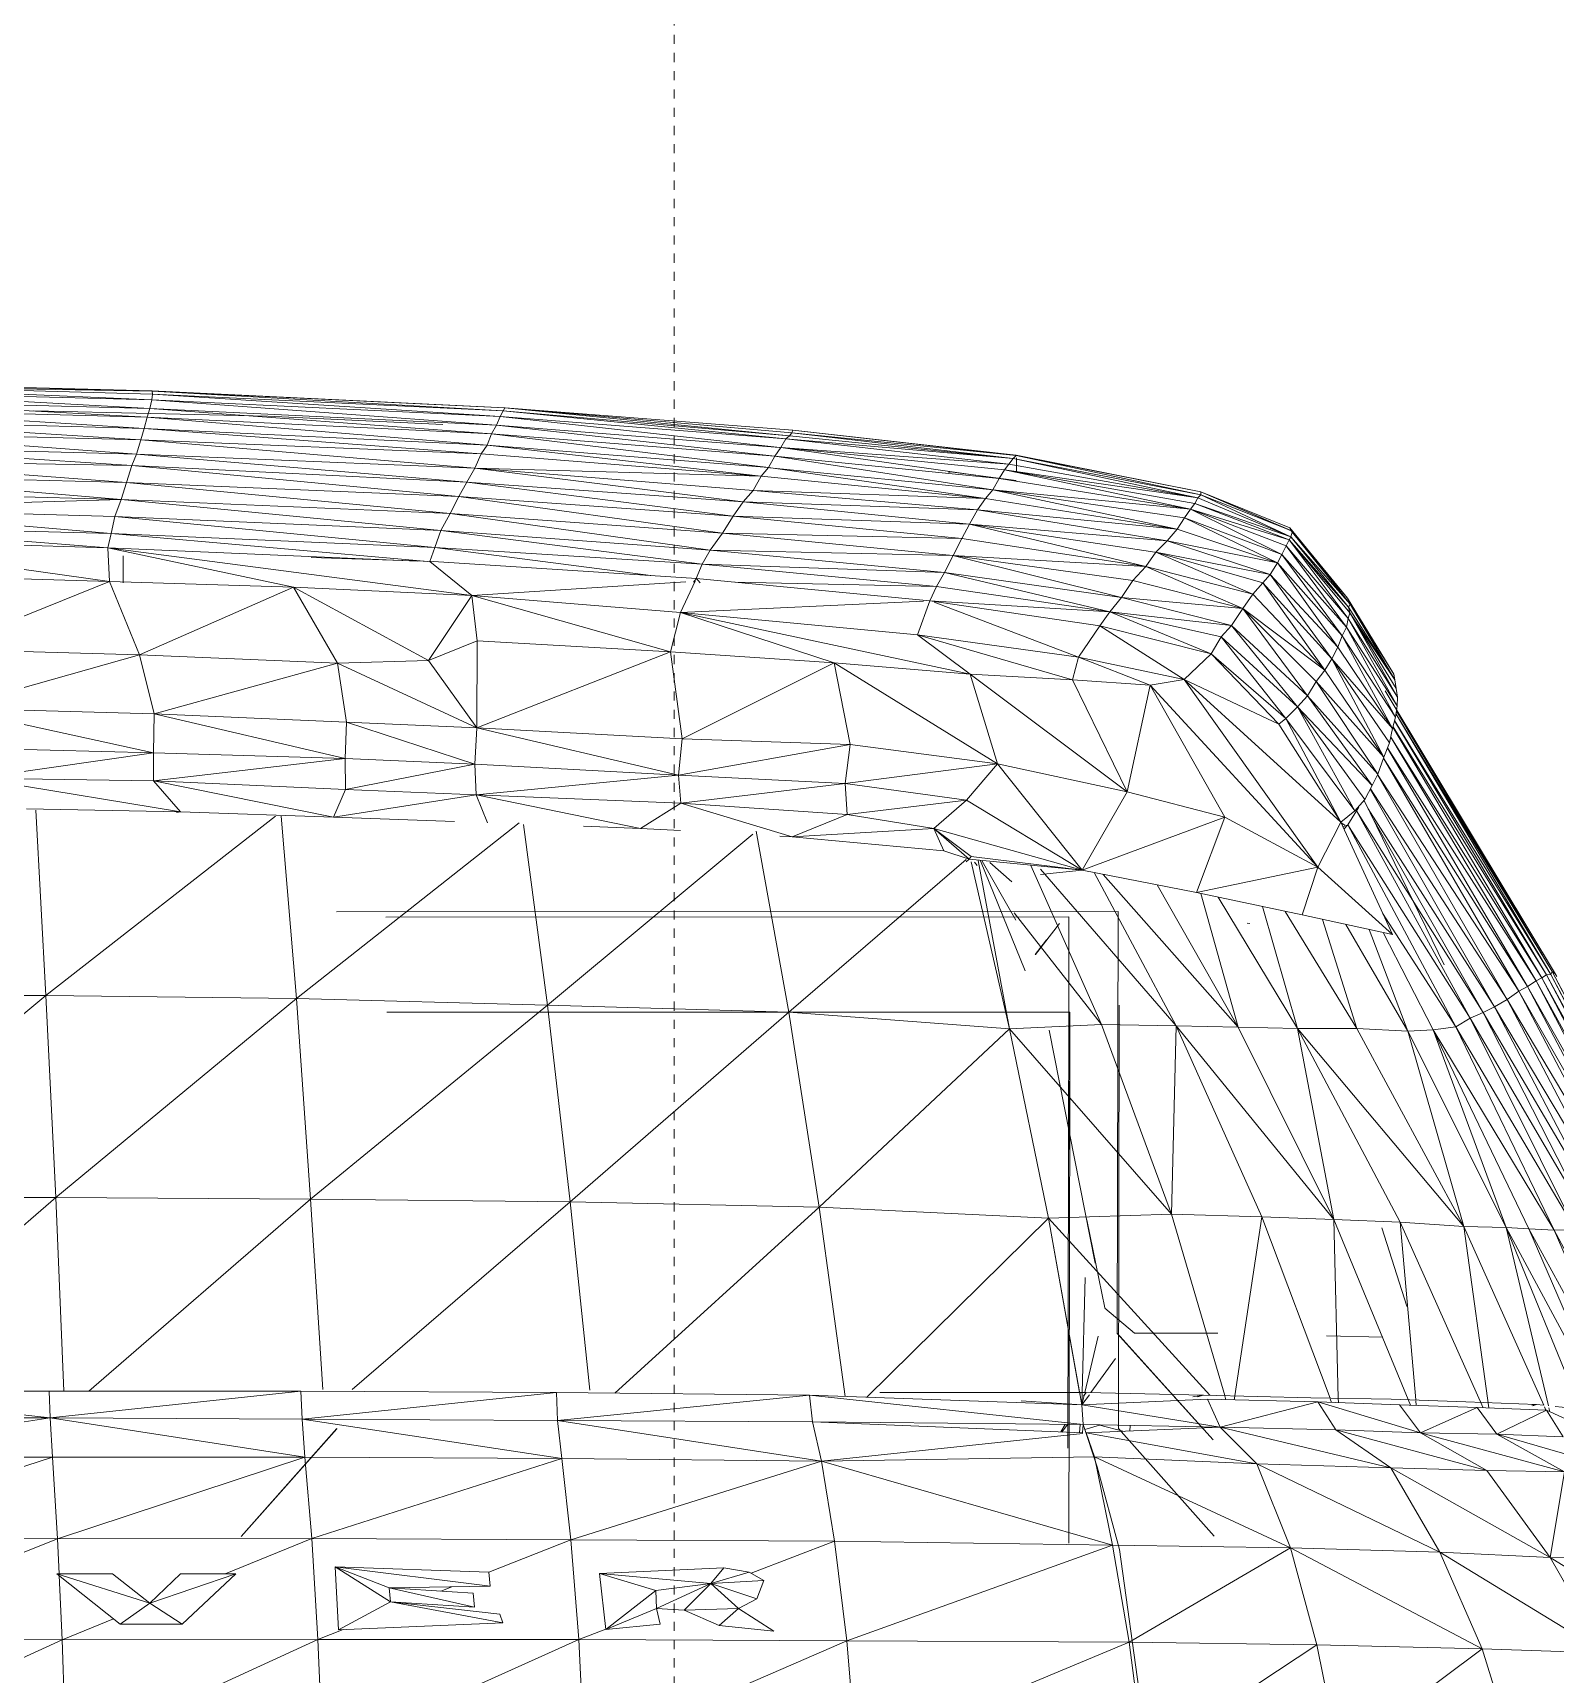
# Model space of a CAD drawing. Header units: inches. Extents: x 1750 to 7619, y -360 to 620.
# Drawn here: x 4767.33 to 4788.19, y 14.49 to 36.98 of the extents above; entities that cross this region are included whole.
import ezdxf

# ---------------------------------------------------------------- set-up
doc = ezdxf.new("R2010")
doc.units = ezdxf.units.IN
doc.header["$MEASUREMENT"] = 0
doc.linetypes.add('Aligning Line 1_8_', pattern=[0.25, 0.125, -0.125])
for name, color, linetype, lineweight in [('0-4', 10, 'Continuous', 5), ('0-6', 7, 'Continuous', 9), ('A-GENM', 5, 'Continuous', 9), ('G-ANNO-SYMB-2', 147, 'Aligning Line 1_8_', 9)]:
    doc.layers.add(name, color=color, linetype=linetype, lineweight=lineweight)

# ---------------------------------------------------------------- blocks, each defined once
blk = doc.blocks.new('Land_Rover_Evoque_-_SUV_Car_Vehicle_Automobile_13067 - Land Rover EVOQUE_dwg-1230547-BUILDING ELEVATION - NORTH')
at = {"layer": 'A-GENM'}
for p, q in [((-12439.637, 32.187), (-12435.281, 32.072)), ((-12439.634, 32.184), (-12435.281, 32.072)), ((-12439.634, 32.184), (-12435.275, 32.069)), ((-12439.647, 31.945), (-12435.305, 31.831)), ((-12439.647, 31.945), (-12435.342, 31.713)), ((-12439.634, 32.063), (-12435.278, 31.949)), ((-12439.634, 32.063), (-12435.305, 31.831)), ((-12439.632, 32.143), (-12435.275, 32.069)), ((-12439.632, 32.143), (-12435.271, 32.029)), ((-12439.632, 32.143), (-12435.278, 31.949)), ((-12435.278, 31.949), (-12435.305, 31.831)), ((-12435.281, 32.072), (-12430.437, 31.842)), ((-12435.281, 32.072), (-12435.275, 32.069)), ((-12435.281, 32.072), (-12430.44, 31.84)), ((-12435.271, 32.029), (-12435.278, 31.949)), ((-12435.278, 31.949), (-12430.503, 31.72)), ((-12435.278, 31.949), (-12430.553, 31.601)), ((-12435.275, 32.069), (-12435.271, 32.029)), ((-12435.275, 32.069), (-12430.461, 31.799)), ((-12435.275, 32.069), (-12430.44, 31.84)), ((-12435.271, 32.029), (-12430.461, 31.799)), ((-12435.271, 32.029), (-12430.503, 31.72)), ((-12435.342, 31.713), (-12439.664, 31.827)), ((-12439.664, 31.827), (-12435.383, 31.556)), ((-12433.691, 31.727), (-12436.895, 31.799)), ((-12435.305, 31.831), (-12435.342, 31.713)), ((-12435.305, 31.831), (-12430.553, 31.601)), ((-12435.305, 31.831), (-12430.624, 31.483)), ((-12431.29, 31.611), (-12433.691, 31.727)), ((-12430.503, 31.72), (-12430.553, 31.601)), ((-12430.461, 31.799), (-12430.503, 31.72)), ((-12430.503, 31.72), (-12426.67, 31.297)), ((-12430.503, 31.72), (-12426.587, 31.413)), ((-12430.461, 31.799), (-12430.44, 31.84)), ((-12430.461, 31.799), (-12426.537, 31.454)), ((-12430.461, 31.799), (-12426.587, 31.413)), ((-12430.44, 31.84), (-12430.437, 31.842)), ((-12430.44, 31.84), (-12426.505, 31.495)), ((-12430.44, 31.84), (-12426.537, 31.454)), ((-12426.494, 31.535), (-12430.437, 31.842)), ((-12430.437, 31.842), (-12426.505, 31.495)), ((-12435.429, 31.4), (-12439.703, 31.514)), ((-12435.49, 31.206), (-12439.703, 31.514)), ((-12435.383, 31.556), (-12439.681, 31.671)), ((-12439.681, 31.671), (-12435.429, 31.4)), ((-12435.383, 31.556), (-12435.429, 31.4)), ((-12435.342, 31.713), (-12435.383, 31.556)), ((-12435.383, 31.556), (-12430.684, 31.327)), ((-12435.383, 31.556), (-12430.764, 31.209)), ((-12435.342, 31.713), (-12430.624, 31.483)), ((-12435.342, 31.713), (-12430.684, 31.327)), ((-12430.553, 31.601), (-12430.624, 31.483)), ((-12430.553, 31.601), (-12426.737, 31.177)), ((-12430.553, 31.601), (-12426.675, 31.297)), ((-12426.505, 31.495), (-12426.537, 31.454)), ((-12426.494, 31.535), (-12426.505, 31.495)), ((-12426.505, 31.495), (-12423.431, 31.187)), ((-12426.505, 31.495), (-12423.472, 31.147)), ((-12426.494, 31.535), (-12423.43, 31.19)), ((-12426.494, 31.535), (-12423.431, 31.187)), ((-12435.49, 31.206), (-12439.735, 31.32)), ((-12435.555, 31.049), (-12439.735, 31.32)), ((-12435.429, 31.4), (-12435.49, 31.206)), ((-12430.764, 31.209), (-12435.429, 31.4)), ((-12435.429, 31.4), (-12430.853, 31.015)), ((-12430.684, 31.327), (-12430.764, 31.209)), ((-12430.624, 31.483), (-12430.684, 31.327)), ((-12430.684, 31.327), (-12426.826, 31.021)), ((-12430.684, 31.327), (-12426.926, 30.903)), ((-12430.624, 31.483), (-12426.737, 31.177)), ((-12430.624, 31.483), (-12426.826, 31.021)), ((-12426.737, 31.177), (-12426.657, 31.295)), ((-12426.657, 31.295), (-12426.587, 31.413)), ((-12426.657, 31.295), (-12423.533, 31.068)), ((-12426.657, 31.295), (-12423.593, 30.989)), ((-12426.657, 31.295), (-12423.662, 30.871)), ((-12426.537, 31.454), (-12426.587, 31.413)), ((-12426.587, 31.413), (-12423.472, 31.147)), ((-12426.587, 31.413), (-12423.533, 31.068)), ((-12426.537, 31.454), (-12423.472, 31.147)), ((-12435.625, 30.816), (-12439.768, 31.125)), ((-12435.555, 31.049), (-12439.768, 31.125)), ((-12435.625, 30.816), (-12435.555, 31.049)), ((-12435.49, 31.206), (-12435.555, 31.049)), ((-12430.963, 30.82), (-12435.555, 31.049)), ((-12431.071, 30.625), (-12435.555, 31.049)), ((-12430.853, 31.015), (-12435.49, 31.206)), ((-12435.49, 31.206), (-12430.963, 30.82)), ((-12430.764, 31.209), (-12430.853, 31.015)), ((-12430.764, 31.209), (-12426.926, 30.903)), ((-12426.737, 31.177), (-12426.826, 31.021)), ((-12426.737, 31.177), (-12423.662, 30.871)), ((-12426.737, 31.177), (-12423.752, 30.714)), ((-12423.617, 31.208), (-12423.43, 31.19)), ((-12423.533, 31.068), (-12423.593, 30.989)), ((-12423.593, 30.989), (-12423.533, 31.068)), ((-12423.472, 31.147), (-12423.533, 31.068)), ((-12423.533, 31.068), (-12423.472, 31.147)), ((-12423.533, 31.068), (-12420.942, 30.607)), ((-12423.431, 31.187), (-12423.472, 31.147)), ((-12423.472, 31.147), (-12423.431, 31.187)), ((-12423.472, 31.147), (-12420.942, 30.607)), ((-12423.472, 31.147), (-12420.901, 30.648)), ((-12423.431, 31.187), (-12420.899, 30.689)), ((-12423.431, 31.187), (-12420.901, 30.648)), ((-12423.43, 31.19), (-12420.899, 30.689)), ((-12423.43, 31.19), (-12422.47, 30.998)), ((-12423.428, 30.954), (-12423.428, 31.153)), ((-12435.701, 30.583), (-12439.805, 30.931)), ((-12435.625, 30.816), (-12439.805, 30.931)), ((-12435.701, 30.583), (-12435.625, 30.816)), ((-12431.071, 30.625), (-12435.625, 30.816)), ((-12431.191, 30.392), (-12435.625, 30.816)), ((-12430.963, 30.82), (-12431.071, 30.625)), ((-12430.853, 31.015), (-12430.963, 30.82)), ((-12427.173, 30.552), (-12430.963, 30.82)), ((-12430.963, 30.82), (-12427.31, 30.357)), ((-12430.853, 31.015), (-12426.926, 30.903)), ((-12430.853, 31.015), (-12427.034, 30.709)), ((-12430.853, 31.015), (-12427.173, 30.552)), ((-12426.926, 30.903), (-12427.034, 30.709)), ((-12426.826, 31.021), (-12426.926, 30.903)), ((-12426.926, 30.903), (-12423.851, 30.596)), ((-12426.826, 31.021), (-12423.851, 30.596)), ((-12426.809, 31.019), (-12423.752, 30.714)), ((-12424.36, 30.957), (-12424.339, 30.959)), ((-12424.339, 30.959), (-12424.337, 30.961)), ((-12424.337, 30.961), (-12423.429, 30.846)), ((-12423.662, 30.871), (-12423.752, 30.714)), ((-12423.752, 30.714), (-12423.662, 30.871)), ((-12423.593, 30.989), (-12423.662, 30.871)), ((-12423.662, 30.871), (-12423.593, 30.989)), ((-12423.662, 30.871), (-12421.043, 30.449)), ((-12423.593, 30.989), (-12420.942, 30.607)), ((-12423.593, 30.989), (-12420.982, 30.528)), ((-12423.593, 30.989), (-12421.043, 30.449)), ((-12423.432, 30.842), (-12423.43, 30.844)), ((-12423.43, 30.844), (-12423.429, 30.846)), ((-12439.841, 30.697), (-12435.701, 30.583)), ((-12431.071, 30.625), (-12431.191, 30.392)), ((-12427.31, 30.357), (-12431.071, 30.625)), ((-12431.071, 30.625), (-12427.458, 30.124)), ((-12427.034, 30.709), (-12427.173, 30.552)), ((-12427.034, 30.709), (-12423.851, 30.596)), ((-12427.034, 30.709), (-12423.96, 30.44)), ((-12423.851, 30.596), (-12423.96, 30.44)), ((-12423.96, 30.44), (-12423.851, 30.596)), ((-12423.851, 30.596), (-12423.752, 30.714)), ((-12423.851, 30.596), (-12423.752, 30.714)), ((-12423.851, 30.596), (-12421.222, 30.175)), ((-12423.752, 30.714), (-12421.222, 30.175)), ((-12423.752, 30.714), (-12421.043, 30.449)), ((-12423.752, 30.714), (-12421.123, 30.331)), ((-12420.942, 30.607), (-12420.982, 30.528)), ((-12420.942, 30.607), (-12420.901, 30.648)), ((-12419.667, 30.07), (-12420.942, 30.607)), ((-12420.899, 30.689), (-12420.901, 30.648)), ((-12419.645, 30.149), (-12420.901, 30.648)), ((-12419.667, 30.07), (-12420.901, 30.648)), ((-12419.679, 30.193), (-12420.899, 30.689)), ((-12419.662, 30.152), (-12420.899, 30.689)), ((-12419.645, 30.149), (-12420.899, 30.689)), ((-12439.88, 30.464), (-12435.701, 30.583)), ((-12439.88, 30.464), (-12435.836, 30.117)), ((-12439.88, 30.464), (-12435.786, 30.35)), ((-12435.786, 30.35), (-12435.701, 30.583)), ((-12431.191, 30.392), (-12435.701, 30.583)), ((-12431.319, 30.159), (-12435.701, 30.583)), ((-12431.191, 30.392), (-12431.319, 30.159)), ((-12427.458, 30.124), (-12431.191, 30.392)), ((-12431.191, 30.392), (-12427.625, 29.891)), ((-12427.173, 30.552), (-12427.31, 30.357)), ((-12427.173, 30.552), (-12423.96, 30.44)), ((-12427.173, 30.552), (-12424.069, 30.246)), ((-12423.96, 30.44), (-12424.069, 30.246)), ((-12424.069, 30.246), (-12423.96, 30.44)), ((-12423.96, 30.44), (-12421.36, 30.018)), ((-12423.96, 30.44), (-12421.222, 30.175)), ((-12421.043, 30.449), (-12421.123, 30.331)), ((-12420.982, 30.528), (-12421.043, 30.449)), ((-12419.688, 30.029), (-12421.043, 30.449)), ((-12419.729, 29.95), (-12421.043, 30.449)), ((-12419.789, 29.832), (-12421.043, 30.449)), ((-12419.667, 30.07), (-12420.982, 30.528)), ((-12419.688, 30.029), (-12420.982, 30.528)), ((-12435.881, 29.923), (-12439.907, 30.231)), ((-12435.836, 30.117), (-12439.907, 30.231)), ((-12435.836, 30.117), (-12435.786, 30.35)), ((-12431.319, 30.159), (-12435.786, 30.35)), ((-12431.398, 29.926), (-12435.786, 30.35)), ((-12431.319, 30.159), (-12431.398, 29.926)), ((-12427.625, 29.891), (-12431.319, 30.159)), ((-12427.734, 29.697), (-12431.319, 30.159)), ((-12427.31, 30.357), (-12427.458, 30.124)), ((-12427.31, 30.357), (-12424.069, 30.246)), ((-12427.31, 30.357), (-12424.178, 30.051)), ((-12424.069, 30.246), (-12424.178, 30.051)), ((-12424.178, 30.051), (-12424.069, 30.246)), ((-12424.069, 30.246), (-12421.36, 30.018)), ((-12424.069, 30.246), (-12421.531, 29.864)), ((-12424.069, 30.246), (-12421.655, 29.667)), ((-12421.36, 30.018), (-12421.222, 30.175)), ((-12421.222, 30.175), (-12421.123, 30.331)), ((-12419.85, 29.714), (-12421.222, 30.175)), ((-12419.85, 29.714), (-12421.123, 30.331)), ((-12419.789, 29.832), (-12421.123, 30.331)), ((-12418.89, 29.23), (-12419.679, 30.193)), ((-12419.679, 30.193), (-12419.662, 30.152)), ((-12419.645, 30.149), (-12419.667, 30.07)), ((-12418.854, 29.151), (-12419.662, 30.152)), ((-12418.854, 29.151), (-12419.645, 30.149)), ((-12439.929, 30.037), (-12435.881, 29.923)), ((-12439.929, 30.037), (-12435.881, 29.923)), ((-12439.929, 30.037), (-12435.857, 29.458)), ((-12435.881, 29.923), (-12435.836, 30.117)), ((-12435.881, 29.923), (-12431.643, 29.74)), ((-12435.881, 29.923), (-12431.643, 29.74)), ((-12435.881, 29.923), (-12430.892, 29.267)), ((-12435.881, 29.923), (-12435.857, 29.458)), ((-12435.881, 29.923), (-12433.338, 29.382)), ((-12431.497, 29.735), (-12435.836, 30.117)), ((-12431.398, 29.926), (-12435.836, 30.117)), ((-12431.467, 29.734), (-12431.398, 29.926)), ((-12428.437, 29.542), (-12431.398, 29.926)), ((-12427.734, 29.697), (-12431.398, 29.926)), ((-12427.458, 30.124), (-12427.625, 29.891)), ((-12427.458, 30.124), (-12424.178, 30.051)), ((-12427.458, 30.124), (-12424.297, 29.818)), ((-12424.178, 30.051), (-12424.296, 29.818)), ((-12424.178, 30.051), (-12421.655, 29.667)), ((-12421.36, 30.018), (-12421.516, 29.864)), ((-12421.36, 30.018), (-12419.949, 29.558)), ((-12421.36, 30.018), (-12419.85, 29.714)), ((-12419.729, 29.95), (-12419.789, 29.832)), ((-12419.688, 30.029), (-12419.729, 29.95)), ((-12418.901, 28.833), (-12419.729, 29.95)), ((-12418.88, 28.951), (-12419.729, 29.95)), ((-12419.667, 30.07), (-12419.688, 30.029)), ((-12418.88, 28.951), (-12419.688, 30.029)), ((-12418.859, 29.03), (-12419.688, 30.029)), ((-12418.876, 29.109), (-12419.688, 30.029)), ((-12418.876, 29.109), (-12419.667, 30.07)), ((-12418.854, 29.151), (-12419.667, 30.07)), ((-12435.673, 29.442), (-12435.672, 29.81)), ((-12431.42, 29.732), (-12433.096, 29.79)), ((-12431.467, 29.732), (-12430.892, 29.267)), ((-12427.813, 29.503), (-12431.42, 29.732)), ((-12427.816, 29.503), (-12427.734, 29.697)), ((-12427.625, 29.891), (-12427.734, 29.697)), ((-12424.415, 29.585), (-12427.734, 29.697)), ((-12427.734, 29.697), (-12424.524, 29.39)), ((-12424.297, 29.818), (-12427.625, 29.891)), ((-12427.625, 29.891), (-12424.415, 29.585)), ((-12424.296, 29.818), (-12424.415, 29.585)), ((-12424.297, 29.818), (-12421.655, 29.667)), ((-12424.297, 29.818), (-12421.832, 29.472)), ((-12424.297, 29.818), (-12421.989, 29.24)), ((-12421.518, 29.862), (-12421.655, 29.667)), ((-12421.518, 29.862), (-12420.186, 29.284)), ((-12421.518, 29.862), (-12420.048, 29.44)), ((-12421.518, 29.862), (-12419.949, 29.558)), ((-12419.949, 29.558), (-12419.85, 29.714)), ((-12419.85, 29.714), (-12419.789, 29.832)), ((-12419.85, 29.714), (-12419.024, 28.559)), ((-12419.85, 29.714), (-12418.962, 28.715)), ((-12418.962, 28.715), (-12419.789, 29.832)), ((-12418.901, 28.833), (-12419.789, 29.832)), ((-12418.89, 29.23), (-12419.386, 29.822)), ((-12435.857, 29.458), (-12438.41, 29.534)), ((-12427.813, 29.503), (-12427.855, 29.449)), ((-12424.613, 29.196), (-12427.813, 29.503)), ((-12427.763, 29.44), (-12427.813, 29.503)), ((-12424.415, 29.585), (-12424.524, 29.39)), ((-12424.415, 29.585), (-12424.524, 29.39)), ((-12424.415, 29.585), (-12421.989, 29.24)), ((-12424.415, 29.585), (-12422.146, 29.045)), ((-12421.832, 29.472), (-12421.989, 29.24)), ((-12421.655, 29.667), (-12421.832, 29.472)), ((-12421.832, 29.472), (-12420.324, 29.089)), ((-12421.655, 29.667), (-12420.324, 29.089)), ((-12421.655, 29.667), (-12420.186, 29.284)), ((-12420.048, 29.44), (-12419.949, 29.558)), ((-12419.949, 29.558), (-12419.024, 28.559)), ((-12419.949, 29.558), (-12419.103, 28.402)), ((-12438.17, 28.53), (-12435.857, 29.458)), ((-12435.448, 28.454), (-12435.857, 29.458)), ((-12435.857, 29.458), (-12433.338, 29.382)), ((-12435.448, 28.454), (-12433.338, 29.382)), ((-12430.892, 29.267), (-12433.338, 29.382)), ((-12431.487, 28.379), (-12433.338, 29.382)), ((-12432.735, 28.34), (-12433.338, 29.382)), ((-12430.892, 29.267), (-12431.487, 28.379)), ((-12427.958, 29.456), (-12430.892, 29.267)), ((-12430.82, 28.648), (-12430.892, 29.267)), ((-12430.892, 29.267), (-12428.17, 28.495)), ((-12430.892, 29.267), (-12428.03, 29.037)), ((-12427.833, 29.464), (-12428.03, 29.037)), ((-12427.282, 29.452), (-12424.524, 29.39)), ((-12424.613, 29.196), (-12424.524, 29.39)), ((-12424.524, 29.39), (-12422.146, 29.045)), ((-12420.324, 29.089), (-12420.186, 29.284)), ((-12420.186, 29.284), (-12420.048, 29.44)), ((-12420.186, 29.284), (-12419.202, 28.246)), ((-12420.048, 29.44), (-12419.103, 28.402)), ((-12420.048, 29.44), (-12419.202, 28.246)), ((-12428.17, 28.495), (-12428.03, 29.037)), ((-12424.703, 29.192), (-12428.03, 29.037)), ((-12425.927, 28.343), (-12428.03, 29.037)), ((-12424.06, 28.19), (-12428.03, 29.037)), ((-12428.03, 29.037), (-12424.782, 28.731)), ((-12424.613, 29.196), (-12424.782, 28.731)), ((-12424.613, 29.196), (-12422.146, 29.045)), ((-12422.283, 28.851), (-12424.613, 29.196)), ((-12424.557, 29.175), (-12422.578, 28.424)), ((-12422.283, 28.851), (-12422.146, 29.045)), ((-12421.989, 29.24), (-12422.146, 29.045)), ((-12420.756, 28.467), (-12422.146, 29.045)), ((-12422.146, 29.045), (-12420.619, 28.7)), ((-12422.146, 29.045), (-12420.481, 28.856)), ((-12421.989, 29.24), (-12420.481, 28.856)), ((-12421.989, 29.24), (-12420.324, 29.089)), ((-12420.481, 28.856), (-12420.324, 29.089)), ((-12420.324, 29.089), (-12419.202, 28.246)), ((-12420.324, 29.089), (-12419.32, 28.09)), ((-12420.324, 29.089), (-12419.439, 27.895)), ((-12418.256, 28.19), (-12418.89, 29.23)), ((-12418.854, 29.151), (-12418.89, 29.23)), ((-12418.88, 28.951), (-12418.859, 29.03)), ((-12418.876, 29.109), (-12418.854, 29.151)), ((-12418.859, 29.03), (-12418.876, 29.109)), ((-12418.239, 28.11), (-12418.876, 29.109)), ((-12418.205, 27.875), (-12418.859, 29.03)), ((-12418.859, 29.03), (-12418.222, 27.993)), ((-12418.859, 29.03), (-12418.239, 28.11)), ((-12418.239, 28.11), (-12418.854, 29.151)), ((-12418.854, 29.151), (-12418.256, 28.19)), ((-12422.578, 28.424), (-12422.283, 28.851)), ((-12421.127, 28.118), (-12422.283, 28.851)), ((-12420.756, 28.467), (-12422.283, 28.851)), ((-12420.756, 28.467), (-12422.283, 28.851)), ((-12420.619, 28.7), (-12420.481, 28.856)), ((-12420.481, 28.856), (-12419.439, 27.895)), ((-12420.481, 28.856), (-12419.576, 27.74)), ((-12418.962, 28.715), (-12418.901, 28.833)), ((-12418.901, 28.833), (-12418.88, 28.951)), ((-12418.23, 27.601), (-12418.901, 28.833)), ((-12418.901, 28.833), (-12418.208, 27.757)), ((-12418.208, 27.757), (-12418.88, 28.951)), ((-12418.88, 28.951), (-12418.205, 27.875)), ((-12430.82, 28.648), (-12431.487, 28.379)), ((-12430.82, 28.648), (-12430.823, 27.456)), ((-12430.82, 28.648), (-12428.17, 28.495)), ((-12424.06, 28.19), (-12424.782, 28.731)), ((-12422.658, 28.114), (-12424.782, 28.731)), ((-12424.782, 28.731), (-12422.578, 28.424)), ((-12420.756, 28.467), (-12420.619, 28.7)), ((-12420.619, 28.7), (-12419.576, 27.74)), ((-12420.619, 28.7), (-12419.733, 27.584)), ((-12419.024, 28.559), (-12418.962, 28.715)), ((-12418.272, 27.444), (-12418.962, 28.715)), ((-12418.962, 28.715), (-12418.23, 27.601)), ((-12438.17, 28.53), (-12435.448, 28.454)), ((-12438.036, 27.723), (-12435.448, 28.454)), ((-12435.247, 27.646), (-12435.448, 28.454)), ((-12435.448, 28.454), (-12432.735, 28.34)), ((-12431.487, 28.379), (-12432.735, 28.34)), ((-12431.487, 28.379), (-12430.823, 27.456)), ((-12430.823, 27.456), (-12428.17, 28.495)), ((-12428.009, 27.304), (-12428.17, 28.495)), ((-12428.17, 28.495), (-12425.927, 28.343)), ((-12428.009, 27.304), (-12425.927, 28.343)), ((-12425.707, 27.228), (-12425.927, 28.343)), ((-12423.687, 26.96), (-12425.927, 28.343)), ((-12425.927, 28.343), (-12424.06, 28.19)), ((-12422.658, 28.114), (-12422.578, 28.424)), ((-12421.593, 28.039), (-12422.578, 28.424)), ((-12421.127, 28.118), (-12422.578, 28.424)), ((-12421.127, 28.118), (-12420.756, 28.467)), ((-12419.831, 27.506), (-12420.756, 28.467)), ((-12420.756, 28.467), (-12419.733, 27.584)), ((-12420.756, 28.467), (-12419.831, 27.506)), ((-12419.103, 28.402), (-12419.202, 28.246)), ((-12419.024, 28.559), (-12419.103, 28.402)), ((-12419.103, 28.402), (-12418.272, 27.444)), ((-12419.103, 28.402), (-12418.313, 27.249)), ((-12419.103, 28.402), (-12418.393, 27.054)), ((-12419.024, 28.559), (-12418.272, 27.444)), ((-12435.247, 27.646), (-12432.735, 28.34)), ((-12432.612, 27.532), (-12432.735, 28.34)), ((-12430.823, 27.456), (-12432.735, 28.34)), ((-12423.687, 26.96), (-12424.06, 28.19)), ((-12421.908, 26.577), (-12424.06, 28.19)), ((-12424.06, 28.19), (-12422.658, 28.114)), ((-12421.593, 28.039), (-12421.127, 28.118)), ((-12419.297, 25.543), (-12421.127, 28.118)), ((-12421.127, 28.118), (-12419.831, 27.506)), ((-12421.127, 28.118), (-12418.983, 26.161)), ((-12419.202, 28.246), (-12419.32, 28.09)), ((-12419.202, 28.246), (-12418.393, 27.054)), ((-12418.239, 28.11), (-12418.256, 28.19)), ((-12421.908, 26.577), (-12422.658, 28.114)), ((-12422.658, 28.114), (-12421.593, 28.039)), ((-12421.908, 26.577), (-12421.593, 28.039)), ((-12420.573, 26.232), (-12421.593, 28.039)), ((-12419.297, 25.543), (-12421.593, 28.039)), ((-12419.439, 27.895), (-12419.576, 27.74)), ((-12419.32, 28.09), (-12419.439, 27.895)), ((-12419.439, 27.895), (-12418.473, 26.821)), ((-12419.439, 27.895), (-12418.553, 26.665)), ((-12419.32, 28.09), (-12418.393, 27.054)), ((-12419.32, 28.09), (-12418.473, 26.821)), ((-12416.018, 24.045), (-12418.373, 27.96)), ((-12418.222, 27.993), (-12418.239, 28.11)), ((-12418.205, 27.875), (-12418.222, 27.993)), ((-12438.036, 27.723), (-12435.247, 27.646)), ((-12438.036, 27.723), (-12435.257, 27.11)), ((-12419.576, 27.74), (-12419.733, 27.584)), ((-12419.576, 27.74), (-12418.553, 26.665)), ((-12419.576, 27.74), (-12418.65, 26.472)), ((-12419.576, 27.74), (-12418.788, 26.316)), ((-12418.23, 27.601), (-12418.208, 27.757)), ((-12416.04, 24.08), (-12418.219, 27.683)), ((-12418.219, 27.682), (-12416.082, 24.114)), ((-12416.082, 24.114), (-12418.219, 27.682)), ((-12416.04, 24.08), (-12418.216, 27.699)), ((-12418.208, 27.757), (-12418.205, 27.875)), ((-12435.247, 27.646), (-12435.257, 27.11)), ((-12432.631, 27.034), (-12435.247, 27.646)), ((-12432.612, 27.532), (-12435.247, 27.646)), ((-12432.631, 27.034), (-12432.612, 27.532)), ((-12430.852, 26.957), (-12432.612, 27.532)), ((-12432.612, 27.532), (-12430.823, 27.456)), ((-12430.852, 26.957), (-12430.823, 27.456)), ((-12430.823, 27.456), (-12428.058, 26.805)), ((-12430.823, 27.456), (-12428.009, 27.304)), ((-12419.831, 27.506), (-12419.733, 27.584)), ((-12419.831, 27.506), (-12418.983, 26.161)), ((-12418.983, 26.161), (-12419.733, 27.584)), ((-12419.733, 27.584), (-12418.788, 26.316)), ((-12418.272, 27.444), (-12418.313, 27.249)), ((-12418.272, 27.444), (-12418.23, 27.601)), ((-12416.225, 24.03), (-12418.266, 27.465)), ((-12416.163, 24.071), (-12418.265, 27.468)), ((-12416.104, 24.074), (-12418.243, 27.553)), ((-12416.163, 24.071), (-12418.243, 27.551)), ((-12416.082, 24.114), (-12418.224, 27.643)), ((-12416.104, 24.074), (-12418.224, 27.641)), ((-12416.104, 24.074), (-12418.224, 27.641)), ((-12428.058, 26.805), (-12428.009, 27.304)), ((-12428.058, 26.805), (-12425.707, 27.228)), ((-12428.009, 27.304), (-12425.707, 27.228)), ((-12425.707, 27.228), (-12425.776, 26.691)), ((-12425.707, 27.228), (-12423.687, 26.96)), ((-12418.313, 27.249), (-12418.393, 27.054)), ((-12416.304, 23.989), (-12418.297, 27.325)), ((-12416.225, 24.03), (-12418.296, 27.328)), ((-12435.257, 27.11), (-12438.047, 27.185)), ((-12435.257, 27.11), (-12438.047, 27.185)), ((-12435.257, 27.11), (-12437.67, 26.763)), ((-12432.631, 27.034), (-12435.257, 27.11)), ((-12432.631, 27.034), (-12435.257, 27.11)), ((-12435.257, 26.726), (-12435.257, 27.11)), ((-12432.631, 27.034), (-12435.257, 26.726)), ((-12432.631, 27.034), (-12430.852, 26.957)), ((-12430.852, 26.957), (-12432.631, 27.034)), ((-12432.622, 26.611), (-12432.631, 27.034)), ((-12418.393, 27.054), (-12418.473, 26.821)), ((-12416.542, 23.848), (-12418.396, 27.037)), ((-12416.423, 23.909), (-12418.395, 27.041)), ((-12416.423, 23.909), (-12418.343, 27.176)), ((-12416.304, 23.989), (-12418.342, 27.179)), ((-12430.852, 26.957), (-12432.622, 26.611)), ((-12430.852, 26.957), (-12428.058, 26.805)), ((-12428.058, 26.805), (-12430.852, 26.957)), ((-12430.833, 26.535), (-12430.852, 26.957)), ((-12428.058, 26.805), (-12430.833, 26.535)), ((-12428.058, 26.805), (-12425.776, 26.691)), ((-12425.776, 26.691), (-12428.058, 26.805)), ((-12428.029, 26.421), (-12428.058, 26.805)), ((-12425.776, 26.691), (-12423.687, 26.96)), ((-12423.687, 26.96), (-12424.113, 26.461)), ((-12423.687, 26.96), (-12422.527, 25.502)), ((-12423.687, 26.96), (-12421.908, 26.577)), ((-12418.473, 26.821), (-12418.553, 26.665)), ((-12416.699, 23.731), (-12418.479, 26.809)), ((-12416.542, 23.848), (-12418.477, 26.813)), ((-12435.257, 26.726), (-12437.67, 26.763)), ((-12437.67, 26.763), (-12434.884, 26.305)), ((-12432.622, 26.611), (-12435.257, 26.726)), ((-12435.257, 26.726), (-12434.884, 26.305)), ((-12435.257, 26.726), (-12432.787, 26.229)), ((-12432.622, 26.611), (-12432.787, 26.229)), ((-12430.833, 26.535), (-12432.622, 26.611)), ((-12425.776, 26.691), (-12428.029, 26.421)), ((-12425.776, 26.691), (-12424.113, 26.461)), ((-12424.113, 26.461), (-12425.776, 26.691)), ((-12425.747, 26.269), (-12425.776, 26.691)), ((-12422.527, 25.502), (-12421.908, 26.577)), ((-12421.908, 26.577), (-12420.573, 26.232)), ((-12418.553, 26.665), (-12418.65, 26.472)), ((-12416.875, 23.632), (-12418.578, 26.615)), ((-12416.699, 23.731), (-12418.576, 26.618)), ((-12436.998, 26.343), (-12434.884, 26.305)), ((-12436.73, 23.785), (-12436.868, 26.325)), ((-12430.833, 26.535), (-12432.787, 26.229)), ((-12428.029, 26.421), (-12430.833, 26.535)), ((-12430.833, 26.535), (-12430.679, 26.152)), ((-12430.833, 26.535), (-12428.58, 26.076)), ((-12428.029, 26.421), (-12428.58, 26.076)), ((-12425.747, 26.269), (-12428.029, 26.421)), ((-12428.029, 26.421), (-12426.501, 25.962)), ((-12424.113, 26.461), (-12425.747, 26.269)), ((-12424.113, 26.461), (-12424.558, 26.077)), ((-12424.113, 26.461), (-12422.527, 25.502)), ((-12422.527, 25.502), (-12424.113, 26.461)), ((-12418.885, 26.124), (-12418.767, 26.318)), ((-12418.885, 26.124), (-12418.767, 26.318)), ((-12418.65, 26.472), (-12418.788, 26.316)), ((-12418.767, 26.318), (-12418.741, 26.37)), ((-12418.767, 26.318), (-12418.736, 26.367)), ((-12417.031, 23.553), (-12418.767, 26.318)), ((-12417.207, 23.474), (-12418.767, 26.318)), ((-12418.661, 26.459), (-12417.563, 24.206)), ((-12416.875, 23.632), (-12418.605, 26.343)), ((-12436.73, 23.785), (-12433.586, 26.246)), ((-12434.884, 26.305), (-12434.941, 26.295)), ((-12434.884, 26.305), (-12432.787, 26.229)), ((-12433.297, 23.747), (-12433.506, 26.245)), ((-12433.297, 23.747), (-12430.244, 26.153)), ((-12432.787, 26.229), (-12431.131, 26.169)), ((-12429.854, 23.652), (-12430.186, 26.132)), ((-12429.364, 26.105), (-12428.58, 26.076)), ((-12425.747, 26.269), (-12426.501, 25.962)), ((-12424.558, 26.077), (-12425.747, 26.269)), ((-12422.527, 25.502), (-12420.573, 26.232)), ((-12420.573, 26.232), (-12420.961, 25.196)), ((-12420.573, 26.232), (-12419.297, 25.543)), ((-12419.297, 25.543), (-12418.983, 26.161)), ((-12418.983, 26.161), (-12418.788, 26.316)), ((-12418.272, 24.622), (-12418.983, 26.161)), ((-12418.983, 26.159), (-12418.926, 26.122)), ((-12418.975, 26.142), (-12418.926, 26.122)), ((-12418.955, 26.1), (-12418.885, 26.124)), ((-12418.939, 26.065), (-12418.885, 26.124)), ((-12417.403, 23.357), (-12418.885, 26.124)), ((-12417.207, 23.474), (-12418.885, 26.124)), ((-12417.403, 23.357), (-12418.885, 26.124)), ((-12417.031, 23.553), (-12418.549, 26.228)), ((-12429.854, 23.652), (-12427.041, 25.999)), ((-12428.58, 26.076), (-12428.033, 26.046)), ((-12426.547, 23.558), (-12426.994, 26.039)), ((-12426.669, 25.971), (-12426.501, 25.962)), ((-12424.558, 26.077), (-12426.501, 25.962)), ((-12426.501, 25.962), (-12424.422, 25.77)), ((-12422.527, 25.502), (-12424.558, 26.077)), ((-12424.558, 26.077), (-12424.046, 25.693)), ((-12424.558, 26.077), (-12424.422, 25.77)), ((-12424.558, 26.077), (-12424.074, 25.655)), ((-12424.118, 25.648), (-12426.547, 23.558)), ((-12424.422, 25.77), (-12424.074, 25.655)), ((-12424.074, 25.655), (-12424.118, 25.617)), ((-12424.046, 25.693), (-12424.074, 25.655)), ((-12422.527, 25.502), (-12424.074, 25.655)), ((-12422.527, 25.502), (-12424.046, 25.693)), ((-12423.521, 23.328), (-12424.047, 25.617)), ((-12424.001, 25.612), (-12423.965, 25.566)), ((-12423.521, 23.328), (-12423.952, 25.635)), ((-12423.921, 25.631), (-12423.309, 24.123)), ((-12423.895, 25.626), (-12423.436, 24.818)), ((-12423.792, 25.608), (-12423.492, 25.344)), ((-12422.263, 23.387), (-12423.228, 25.566)), ((-12421.237, 23.369), (-12423.099, 25.517)), ((-12422.527, 25.502), (-12423.098, 25.446)), ((-12422.527, 25.502), (-12420.961, 25.196)), ((-12422.527, 25.502), (-12420.961, 25.196)), ((-12421.237, 23.369), (-12422.364, 25.47)), ((-12420.386, 23.351), (-12422.238, 25.446)), ((-12420.961, 25.196), (-12419.297, 25.543)), ((-12419.297, 25.543), (-12419.51, 24.89)), ((-12419.297, 25.543), (-12418.272, 24.622)), ((-12420.386, 23.351), (-12421.499, 25.301)), ((-12420.961, 25.196), (-12419.51, 24.89)), ((-12420.961, 25.196), (-12419.51, 24.89)), ((-12420.386, 23.351), (-12420.898, 25.183)), ((-12419.573, 23.332), (-12420.664, 25.133)), ((-12419.573, 23.332), (-12420.056, 25.005)), ((-12422.035, 24.938), (-12432.749, 24.935)), ((-12432.749, 24.935), (-12432.749, 24.934)), ((-12432.071, 24.86), (-12432.072, 24.859)), ((-12432.071, 24.86), (-12422.711, 24.863)), ((-12423.46, 24.92), (-12422.263, 23.387)), ((-12422.839, 24.772), (-12423.168, 24.35)), ((-12422.839, 24.772), (-12422.838, 24.773)), ((-12422.711, 24.863), (-12422.711, 23.75)), ((-12422.035, 24.938), (-12422.046, 19.157)), ((-12420.226, 24.774), (-12420.264, 24.776)), ((-12418.76, 23.333), (-12419.742, 24.939)), ((-12418.76, 23.333), (-12419.742, 24.939)), ((-12419.51, 24.89), (-12418.272, 24.622)), ((-12419.51, 24.89), (-12418.272, 24.622)), ((-12418.76, 23.333), (-12419.231, 24.83)), ((-12418.063, 23.296), (-12418.911, 24.76)), ((-12417.403, 23.357), (-12418.408, 24.916)), ((-12423.014, 24.547), (-12423.169, 24.348)), ((-12418.063, 23.296), (-12418.592, 24.692)), ((-12417.714, 23.316), (-12418.402, 24.65)), ((-12423.169, 24.348), (-12423.168, 24.35)), ((-12416.225, 24.03), (-12416.163, 24.071)), ((-12416.163, 24.071), (-12416.104, 24.074)), ((-12414.199, 20.325), (-12416.163, 24.071)), ((-12416.163, 24.071), (-12414.1, 20.251)), ((-12416.082, 24.114), (-12416.104, 24.074)), ((-12414.1, 20.251), (-12416.104, 24.074)), ((-12416.104, 24.074), (-12414.1, 20.251)), ((-12414.041, 20.196), (-12416.104, 24.074)), ((-12416.082, 24.114), (-12414.041, 20.196)), ((-12416.04, 24.08), (-12416.082, 24.114)), ((-12416.082, 24.114), (-12413.941, 20.046)), ((-12414.041, 20.196), (-12416.082, 24.114)), ((-12416.542, 23.848), (-12416.699, 23.731)), ((-12416.423, 23.909), (-12416.542, 23.848)), ((-12414.612, 20.47), (-12416.542, 23.848)), ((-12414.788, 20.506), (-12416.542, 23.848)), ((-12416.304, 23.989), (-12416.423, 23.909)), ((-12414.455, 20.435), (-12416.423, 23.909)), ((-12414.612, 20.47), (-12416.423, 23.909)), ((-12416.225, 24.03), (-12416.304, 23.989)), ((-12414.318, 20.379), (-12416.304, 23.989)), ((-12414.455, 20.435), (-12416.304, 23.989)), ((-12416.225, 24.03), (-12414.318, 20.379)), ((-12416.225, 24.03), (-12414.199, 20.325)), ((-12436.73, 23.785), (-12440.121, 23.803)), ((-12436.73, 23.785), (-12440.056, 21.034)), ((-12433.297, 23.747), (-12436.73, 23.785)), ((-12436.73, 23.785), (-12436.597, 21.016)), ((-12433.297, 23.747), (-12436.597, 21.016)), ((-12433.297, 23.747), (-12433.102, 20.997)), ((-12433.297, 23.747), (-12429.854, 23.652)), ((-12433.102, 20.997), (-12429.854, 23.652)), ((-12429.854, 23.652), (-12429.543, 20.96)), ((-12429.854, 23.652), (-12426.547, 23.558)), ((-12422.711, 23.75), (-12422.715, 21.504)), ((-12422.018, 23.635), (-12422.029, 17.854)), ((-12422.018, 23.635), (-12422.019, 23.654)), ((-12416.875, 23.632), (-12417.031, 23.553)), ((-12416.699, 23.731), (-12416.875, 23.632)), ((-12415.023, 20.522), (-12416.875, 23.632)), ((-12416.875, 23.632), (-12415.258, 20.538)), ((-12414.788, 20.506), (-12416.699, 23.731)), ((-12416.699, 23.731), (-12415.023, 20.522)), ((-12432.054, 23.557), (-12432.056, 23.556)), ((-12432.054, 23.557), (-12422.694, 23.56)), ((-12429.543, 20.96), (-12426.547, 23.558)), ((-12423.521, 23.328), (-12426.547, 23.558)), ((-12426.547, 23.558), (-12426.13, 20.885)), ((-12422.694, 23.56), (-12422.698, 21.678)), ((-12422.697, 22.062), (-12422.694, 23.56)), ((-12422.694, 23.56), (-12422.695, 22.428)), ((-12417.207, 23.474), (-12417.403, 23.357)), ((-12417.031, 23.553), (-12417.207, 23.474)), ((-12415.491, 20.536), (-12417.207, 23.474)), ((-12417.207, 23.474), (-12415.764, 20.573)), ((-12415.258, 20.538), (-12417.031, 23.553)), ((-12417.031, 23.553), (-12415.491, 20.536)), ((-12423.521, 23.328), (-12426.13, 20.885)), ((-12423.521, 23.328), (-12422.263, 23.387)), ((-12423.521, 23.328), (-12422.986, 20.733)), ((-12423.521, 23.328), (-12422.826, 22.533)), ((-12422.986, 20.733), (-12423.521, 23.328)), ((-12422.986, 20.733), (-12423.521, 23.328)), ((-12422.979, 23.31), (-12422.349, 20.119)), ((-12422.715, 23.363), (-12422.713, 23.365)), ((-12421.237, 23.369), (-12422.263, 23.387)), ((-12421.303, 20.792), (-12422.263, 23.387)), ((-12421.237, 23.369), (-12421.303, 20.792)), ((-12419.078, 20.716), (-12421.237, 23.369)), ((-12420.386, 23.351), (-12421.237, 23.369)), ((-12421.237, 23.369), (-12420.065, 20.754)), ((-12419.573, 23.332), (-12420.386, 23.351)), ((-12419.078, 20.716), (-12420.386, 23.351)), ((-12418.76, 23.333), (-12419.573, 23.332)), ((-12417.297, 20.623), (-12419.573, 23.332)), ((-12419.573, 23.332), (-12418.168, 20.679)), ((-12419.573, 23.332), (-12419.078, 20.716)), ((-12417.297, 20.623), (-12418.76, 23.333)), ((-12417.297, 20.623), (-12418.76, 23.333)), ((-12418.063, 23.296), (-12418.76, 23.333)), ((-12417.714, 23.316), (-12418.063, 23.296)), ((-12416.716, 20.605), (-12418.063, 23.296)), ((-12418.063, 23.296), (-12417.297, 20.623)), ((-12417.403, 23.357), (-12417.714, 23.316)), ((-12416.056, 20.57), (-12417.714, 23.316)), ((-12417.714, 23.316), (-12416.405, 20.587)), ((-12417.714, 23.316), (-12416.716, 20.605)), ((-12417.403, 23.357), (-12416.056, 20.57)), ((-12415.764, 20.573), (-12417.403, 23.357)), ((-12416.056, 20.57), (-12417.403, 23.357)), ((-12422.824, 22.532), (-12421.303, 20.792)), ((-12422.695, 22.428), (-12422.699, 20.181)), ((-12422.698, 22.06), (-12422.697, 22.062)), ((-12422.724, 17.583), (-12422.715, 21.504)), ((-12436.597, 21.016), (-12440.056, 21.034)), ((-12436.597, 21.016), (-12439.645, 18.378)), ((-12436.597, 21.016), (-12433.102, 20.997)), ((-12436.597, 21.016), (-12436.487, 18.362)), ((-12433.102, 20.997), (-12436.142, 18.363)), ((-12433.102, 20.997), (-12429.543, 20.96)), ((-12433.102, 20.997), (-12432.937, 18.387)), ((-12429.543, 20.96), (-12432.534, 18.385)), ((-12429.543, 20.96), (-12426.13, 20.885)), ((-12429.543, 20.96), (-12429.275, 18.38)), ((-12426.13, 20.885), (-12428.934, 18.337)), ((-12422.986, 20.733), (-12426.13, 20.885)), ((-12426.13, 20.885), (-12425.777, 18.291)), ((-12422.986, 20.733), (-12425.476, 18.28)), ((-12422.986, 20.733), (-12421.303, 20.792)), ((-12422.986, 20.733), (-12420.775, 18.309)), ((-12422.53, 18.175), (-12422.986, 20.733)), ((-12422.561, 18.348), (-12422.986, 20.733)), ((-12422.464, 20.714), (-12422.215, 19.504)), ((-12420.065, 20.754), (-12421.303, 20.792)), ((-12420.573, 18.304), (-12421.303, 20.792)), ((-12420.065, 20.754), (-12420.432, 18.3)), ((-12419.078, 20.716), (-12420.065, 20.754)), ((-12420.065, 20.754), (-12419.129, 18.27)), ((-12418.168, 20.679), (-12419.078, 20.716)), ((-12419.078, 20.716), (-12418.026, 18.174)), ((-12419.078, 20.716), (-12419.016, 18.268)), ((-12418.42, 20.602), (-12418.074, 19.527)), ((-12417.297, 20.623), (-12418.168, 20.679)), ((-12418.168, 20.679), (-12417.029, 18.138)), ((-12418.168, 20.679), (-12417.953, 18.244)), ((-12417.297, 20.623), (-12416.2, 18.171)), ((-12417.297, 20.623), (-12416.952, 18.135)), ((-12417.297, 20.623), (-12416.2, 18.171)), ((-12416.716, 20.605), (-12417.297, 20.623)), ((-12416.405, 20.587), (-12416.716, 20.605)), ((-12416.716, 20.605), (-12416.136, 18.165)), ((-12416.716, 20.605), (-12415.696, 18.115)), ((-12416.716, 20.605), (-12415.339, 18.047)), ((-12416.056, 20.57), (-12416.405, 20.587)), ((-12416.405, 20.587), (-12414.806, 17.669)), ((-12416.405, 20.587), (-12415.306, 18.046)), ((-12415.764, 20.573), (-12416.056, 20.57)), ((-12416.056, 20.57), (-12414.806, 17.669)), ((-12416.056, 20.57), (-12414.558, 17.765)), ((-12416.056, 20.57), (-12414.806, 17.669)), ((-12422.708, 16.28), (-12422.699, 20.181)), ((-12422.708, 16.28), (-12422.7, 20.18)), ((-12422.526, 18.342), (-12422.484, 19.923)), ((-12422.216, 19.502), (-12421.81, 19.158)), ((-12418.075, 19.525), (-12418.074, 19.527)), ((-12422.047, 19.156), (-12420.733, 17.699)), ((-12422.046, 19.157), (-12420.733, 17.699)), ((-12420.669, 19.157), (-12421.81, 19.158)), ((-12420.669, 19.157), (-12420.978, 19.159)), ((-12419.179, 19.121), (-12418.404, 19.104)), ((-12422.489, 18.346), (-12422.307, 19.118)), ((-12422.407, 18.347), (-12422.071, 18.814)), ((-12440.11, 18.38), (-12436.687, 18.362)), ((-12440.11, 18.38), (-12436.673, 17.997)), ((-12436.687, 18.362), (-12433.235, 18.363)), ((-12436.673, 17.997), (-12436.687, 18.362)), ((-12436.673, 17.997), (-12433.235, 18.363)), ((-12433.235, 18.363), (-12429.734, 18.345)), ((-12433.235, 18.363), (-12433.216, 17.979)), ((-12433.216, 17.979), (-12429.734, 18.345)), ((-12429.734, 18.345), (-12426.262, 18.308)), ((-12429.734, 18.345), (-12429.716, 17.961)), ((-12429.716, 17.961), (-12426.262, 18.308)), ((-12422.53, 18.175), (-12426.262, 18.308)), ((-12422.511, 17.906), (-12426.262, 18.308)), ((-12426.262, 18.308), (-12426.225, 17.943)), ((-12422.471, 18.348), (-12425.3, 18.344)), ((-12422.53, 18.175), (-12423.361, 18.232)), ((-12422.471, 18.348), (-12422.559, 18.339)), ((-12422.53, 18.175), (-12422.558, 18.333)), ((-12422.53, 18.175), (-12422.526, 18.329)), ((-12422.53, 18.175), (-12422.495, 18.324)), ((-12422.53, 18.175), (-12422.428, 18.316)), ((-12422.53, 18.175), (-12420.807, 18.253)), ((-12422.506, 18.296), (-12422.471, 18.348)), ((-12420.865, 18.311), (-12422.471, 18.348)), ((-12420.865, 18.311), (-12421.011, 18.287)), ((-12420.865, 18.311), (-12420.947, 18.288)), ((-12420.865, 18.311), (-12419.394, 18.274)), ((-12419.298, 18.216), (-12420.807, 18.253)), ((-12420.635, 17.869), (-12420.807, 18.253)), ((-12420.557, 18.247), (-12420.572, 18.298)), ((-12420.433, 18.295), (-12420.441, 18.244)), ((-12419.394, 18.274), (-12418.292, 18.256)), ((-12419.125, 18.257), (-12419.107, 18.21)), ((-12419.016, 18.262), (-12419.015, 18.215)), ((-12418.292, 18.256), (-12417.266, 18.219)), ((-12417.952, 18.231), (-12417.946, 18.171)), ((-12440.104, 17.996), (-12436.673, 17.997)), ((-12440.104, 17.996), (-12436.673, 17.997)), ((-12440.084, 17.476), (-12436.673, 17.997)), ((-12436.673, 17.997), (-12433.216, 17.979)), ((-12436.642, 17.458), (-12436.673, 17.997)), ((-12433.18, 17.459), (-12436.673, 17.997)), ((-12436.673, 17.997), (-12433.216, 17.979)), ((-12422.53, 18.175), (-12422.511, 17.906)), ((-12422.53, 18.175), (-12422.511, 17.906)), ((-12422.53, 18.175), (-12420.635, 17.869)), ((-12419.298, 18.216), (-12420.635, 17.869)), ((-12418.176, 18.179), (-12419.298, 18.216)), ((-12417.887, 17.795), (-12419.298, 18.216)), ((-12419.298, 18.216), (-12419.048, 17.832)), ((-12417.111, 18.142), (-12418.176, 18.179)), ((-12417.887, 17.795), (-12418.176, 18.179)), ((-12417.111, 18.142), (-12417.887, 17.795)), ((-12417.266, 18.219), (-12416.299, 18.181)), ((-12416.163, 18.105), (-12417.111, 18.142)), ((-12416.841, 17.777), (-12417.111, 18.142)), ((-12416.163, 18.105), (-12416.841, 17.777)), ((-12416.363, 18.173), (-12416.299, 18.181)), ((-12416.299, 18.181), (-12416.349, 18.163)), ((-12416.299, 18.181), (-12416.203, 18.172)), ((-12416.191, 18.151), (-12416.169, 18.102)), ((-12416.191, 18.151), (-12416.169, 18.102)), ((-12415.582, 17.837), (-12416.163, 18.105)), ((-12415.932, 17.74), (-12416.163, 18.105)), ((-12416.13, 18.138), (-12416.117, 18.083)), ((-12416.045, 18.155), (-12415.756, 18.126)), ((-12432.743, 17.851), (-12434.056, 16.372)), ((-12432.744, 17.85), (-12434.056, 16.372)), ((-12433.216, 17.979), (-12429.716, 17.961)), ((-12429.66, 17.441), (-12433.216, 17.979)), ((-12433.18, 17.459), (-12433.216, 17.979)), ((-12433.216, 17.979), (-12429.716, 17.961)), ((-12432.744, 17.85), (-12432.743, 17.851)), ((-12429.716, 17.961), (-12426.225, 17.943)), ((-12426.1, 17.404), (-12429.716, 17.961)), ((-12429.66, 17.441), (-12429.716, 17.961)), ((-12429.716, 17.961), (-12426.225, 17.943)), ((-12422.519, 17.792), (-12426.225, 17.943)), ((-12426.1, 17.404), (-12426.225, 17.943)), ((-12422.511, 17.906), (-12426.225, 17.943)), ((-12422.517, 17.786), (-12426.1, 17.404)), ((-12422.758, 17.908), (-12422.817, 17.805)), ((-12422.817, 17.805), (-12422.758, 17.908)), ((-12422.729, 17.908), (-12422.806, 17.804)), ((-12422.552, 17.908), (-12422.561, 17.794)), ((-12422.552, 17.908), (-12422.561, 17.794)), ((-12422.511, 17.906), (-12422.521, 17.797)), ((-12422.511, 17.906), (-12422.521, 17.797)), ((-12422.511, 17.906), (-12420.635, 17.869)), ((-12422.511, 17.906), (-12422.32, 17.328)), ((-12422.291, 17.899), (-12422.49, 17.841)), ((-12422.472, 17.791), (-12420.635, 17.869)), ((-12422.358, 17.463), (-12422.472, 17.791)), ((-12422.472, 17.791), (-12420.134, 17.369)), ((-12421.952, 17.813), (-12422.303, 17.902)), ((-12422.03, 17.853), (-12420.717, 16.376)), ((-12422.029, 17.854), (-12420.717, 16.376)), ((-12421.867, 17.893), (-12421.871, 17.816)), ((-12419.048, 17.832), (-12420.635, 17.869)), ((-12420.134, 17.369), (-12420.635, 17.869)), ((-12418.295, 17.313), (-12420.635, 17.869)), ((-12419.048, 17.832), (-12420.635, 17.869)), ((-12417.887, 17.795), (-12419.048, 17.832)), ((-12418.295, 17.313), (-12419.048, 17.832)), ((-12416.98, 17.276), (-12419.048, 17.832)), ((-12417.887, 17.795), (-12419.048, 17.832)), ((-12416.841, 17.777), (-12417.887, 17.795)), ((-12416.98, 17.276), (-12417.887, 17.795)), ((-12415.915, 17.258), (-12417.887, 17.795)), ((-12416.841, 17.777), (-12417.887, 17.795)), ((-12415.932, 17.74), (-12416.841, 17.777)), ((-12415.915, 17.258), (-12416.841, 17.777)), ((-12414.812, 17.182), (-12416.841, 17.777)), ((-12415.932, 17.74), (-12416.841, 17.777)), ((-12440.084, 17.476), (-12436.642, 17.458)), ((-12440.037, 16.361), (-12436.642, 17.458)), ((-12436.642, 17.458), (-12433.18, 17.459)), ((-12436.642, 17.458), (-12436.573, 16.342)), ((-12436.573, 16.342), (-12433.18, 17.459)), ((-12433.086, 16.344), (-12433.18, 17.459)), ((-12429.66, 17.441), (-12433.18, 17.459)), ((-12433.086, 16.344), (-12429.66, 17.441)), ((-12429.537, 16.325), (-12429.66, 17.441)), ((-12426.1, 17.404), (-12429.66, 17.441)), ((-12429.537, 16.325), (-12426.1, 17.404)), ((-12422.358, 17.463), (-12426.1, 17.404)), ((-12425.92, 16.308), (-12426.1, 17.404)), ((-12422.11, 16.252), (-12426.1, 17.404)), ((-12422.358, 17.463), (-12422.11, 16.252)), ((-12422.358, 17.463), (-12419.672, 16.215)), ((-12422.358, 17.463), (-12420.134, 17.369)), ((-12422.014, 16.194), (-12422.32, 17.328)), ((-12419.672, 16.215), (-12420.134, 17.369)), ((-12417.622, 16.159), (-12420.134, 17.369)), ((-12420.134, 17.369), (-12418.295, 17.313)), ((-12417.622, 16.159), (-12418.295, 17.313)), ((-12416.112, 16.084), (-12418.295, 17.313)), ((-12418.295, 17.313), (-12416.98, 17.276)), ((-12416.112, 16.084), (-12416.98, 17.276)), ((-12416.98, 17.276), (-12415.915, 17.258)), ((-12416.112, 16.084), (-12415.915, 17.258)), ((-12440.037, 16.361), (-12436.573, 16.342)), ((-12438.038, 15.758), (-12436.573, 16.342)), ((-12436.573, 16.342), (-12433.086, 16.344)), ((-12436.551, 15.862), (-12436.573, 16.342)), ((-12434.275, 15.862), (-12433.086, 16.344)), ((-12433.003, 14.96), (-12433.086, 16.344)), ((-12433.086, 16.344), (-12429.537, 16.325)), ((-12430.66, 15.883), (-12429.537, 16.325)), ((-12429.425, 14.96), (-12429.537, 16.325)), ((-12429.537, 16.325), (-12425.92, 16.308)), ((-12427.064, 15.868), (-12425.92, 16.308)), ((-12425.751, 14.943), (-12425.92, 16.308)), ((-12425.92, 16.308), (-12422.11, 16.252)), ((-12425.751, 14.943), (-12422.11, 16.252)), ((-12421.882, 14.925), (-12422.11, 16.252)), ((-12422.11, 16.252), (-12419.672, 16.215)), ((-12421.882, 14.925), (-12419.672, 16.215)), ((-12417.045, 14.833), (-12419.672, 16.215)), ((-12419.672, 16.215), (-12419.309, 14.889)), ((-12419.672, 16.215), (-12417.622, 16.159)), ((-12421.728, 14.119), (-12422.014, 16.194)), ((-12415.362, 14.777), (-12417.622, 16.159)), ((-12417.045, 14.833), (-12417.622, 16.159)), ((-12417.622, 16.159), (-12416.112, 16.084)), ((-12415.362, 14.777), (-12416.112, 16.084)), ((-12416.112, 16.084), (-12413.91, 14.721)), ((-12416.112, 16.084), (-12414.873, 16.067)), ((-12435.82, 15.862), (-12436.579, 15.862)), ((-12436.579, 15.862), (-12435.715, 15.17)), ((-12435.308, 15.458), (-12436.579, 15.862)), ((-12436.509, 14.958), (-12436.55, 15.839)), ((-12435.308, 15.458), (-12435.82, 15.862)), ((-12435.308, 15.458), (-12434.127, 15.863)), ((-12435.308, 15.458), (-12434.886, 15.862)), ((-12434.886, 15.862), (-12434.127, 15.863)), ((-12434.127, 15.863), (-12434.864, 15.17)), ((-12432.722, 15.094), (-12432.768, 15.959)), ((-12430.66, 15.883), (-12432.768, 15.959)), ((-12432.006, 15.478), (-12432.768, 15.959)), ((-12432.025, 15.671), (-12432.768, 15.959)), ((-12430.642, 15.69), (-12432.768, 15.959)), ((-12430.642, 15.69), (-12430.66, 15.883)), ((-12429.143, 15.864), (-12427.44, 15.941)), ((-12429.057, 15.096), (-12429.143, 15.864)), ((-12429.143, 15.864), (-12427.615, 15.73)), ((-12429.143, 15.864), (-12428.369, 15.634)), ((-12427.615, 15.73), (-12427.44, 15.941)), ((-12427.615, 15.73), (-12427.092, 15.884)), ((-12427.615, 15.73), (-12426.889, 15.769)), ((-12427.092, 15.884), (-12427.44, 15.941)), ((-12426.889, 15.769), (-12427.092, 15.884)), ((-12426.987, 15.519), (-12426.889, 15.769)), ((-12432.025, 15.671), (-12430.642, 15.69)), ((-12430.873, 15.595), (-12432.025, 15.671)), ((-12432.006, 15.478), (-12432.025, 15.671)), ((-12430.855, 15.402), (-12432.025, 15.671)), ((-12431.317, 15.624), (-12431.168, 15.683)), ((-12430.855, 15.402), (-12430.873, 15.595)), ((-12429.057, 15.096), (-12428.369, 15.634)), ((-12427.615, 15.73), (-12428.369, 15.634)), ((-12427.615, 15.73), (-12428.369, 15.634)), ((-12428.36, 15.384), (-12428.369, 15.634)), ((-12428.36, 15.384), (-12428.369, 15.634)), ((-12428.36, 15.384), (-12427.615, 15.73)), ((-12428.36, 15.384), (-12427.615, 15.73)), ((-12427.615, 15.73), (-12427.983, 15.365)), ((-12427.238, 15.385), (-12427.615, 15.73)), ((-12427.615, 15.73), (-12426.987, 15.519)), ((-12435.308, 15.458), (-12435.715, 15.17)), ((-12435.308, 15.458), (-12434.864, 15.17)), ((-12432.006, 15.478), (-12432.722, 15.094)), ((-12432.006, 15.478), (-12430.855, 15.402)), ((-12432.006, 15.478), (-12430.507, 15.306)), ((-12432.006, 15.478), (-12430.469, 15.191)), ((-12430.507, 15.306), (-12430.469, 15.191)), ((-12428.36, 15.384), (-12429.057, 15.096)), ((-12428.312, 15.172), (-12428.36, 15.384)), ((-12428.36, 15.384), (-12427.983, 15.365)), ((-12427.238, 15.385), (-12427.983, 15.365)), ((-12427.5, 15.154), (-12427.983, 15.365)), ((-12427.238, 15.385), (-12427.5, 15.154)), ((-12427.238, 15.385), (-12426.987, 15.519)), ((-12426.755, 15.077), (-12427.238, 15.385)), ((-12436.509, 14.958), (-12435.806, 15.243)), ((-12434.864, 15.17), (-12435.715, 15.17)), ((-12433.003, 14.96), (-12432.654, 15.097)), ((-12430.469, 15.191), (-12432.722, 15.094)), ((-12429.425, 14.96), (-12429.057, 15.102)), ((-12428.312, 15.172), (-12429.057, 15.096)), ((-12426.755, 15.077), (-12427.5, 15.154)), ((-12436.509, 14.958), (-12439.994, 14.976)), ((-12436.509, 14.958), (-12439.96, 13.381)), ((-12433.003, 14.96), (-12436.509, 14.958)), ((-12436.455, 13.382), (-12436.509, 14.958)), ((-12433.003, 14.96), (-12436.455, 13.382)), ((-12429.425, 14.96), (-12433.003, 14.96)), ((-12432.939, 13.383), (-12433.003, 14.96)), ((-12429.425, 14.96), (-12432.939, 13.383)), ((-12425.751, 14.943), (-12429.425, 14.96)), ((-12429.351, 13.384), (-12429.425, 14.96)), ((-12425.751, 14.943), (-12429.351, 13.384)), ((-12421.882, 14.925), (-12425.751, 14.943)), ((-12425.751, 14.943), (-12425.619, 13.367)), ((-12421.882, 14.925), (-12425.619, 13.367)), ((-12421.673, 13.33), (-12421.882, 14.925)), ((-12421.882, 14.925), (-12419.309, 14.889)), ((-12421.673, 13.33), (-12419.309, 14.889)), ((-12417.045, 14.833), (-12419.309, 14.889)), ((-12419.003, 13.37), (-12419.309, 14.889)), ((-12417.045, 14.833), (-12419.003, 13.37)), ((-12416.584, 13.353), (-12417.045, 14.833)), ((-12415.362, 14.777), (-12417.045, 14.833))]:
    blk.add_line(p, q, dxfattribs=at)
blk = doc.blocks.new('Land_Rover_Evoque_-_SUV_Car_Vehicle_Automobile_13067 - Land_Rover_Evoque_-_SUV_Car_Vehicle_Automobile_13067-1230553-BUILDING ELEVATION - NORTH')
blk.add_blockref('Land_Rover_Evoque_-_SUV_Car_Vehicle_Automobile_13067 - Land Rover EVOQUE_dwg-1230547-BUILDING ELEVATION - NORTH', (0, 0))
blk = doc.blocks.new('CTR  - Topography_rvt-2-BUILDING ELEVATION - NORTH')
at = {"layer": '0-6'}
blk.add_blockref('Land_Rover_Evoque_-_SUV_Car_Vehicle_Automobile_13067 - Land_Rover_Evoque_-_SUV_Car_Vehicle_Automobile_13067-1230553-BUILDING ELEVATION - NORTH', (0, 0), dxfattribs=at)
blk = doc.blocks.new('CTR - 1st Phase - Common Walls_rvt-2-BUILDING ELEVATION - NORTH')
at = {"layer": 'G-ANNO-SYMB-2'}
blk.add_line((-12428.118, 526.953), (-12428.118, -206.54), dxfattribs=at)

msp = doc.modelspace()

# ---------------------------------------------------------------- block references
at = {"layer": '0-4'}
for name in ['CTR - 1st Phase - Common Walls_rvt-2-BUILDING ELEVATION - NORTH', 'CTR  - Topography_rvt-2-BUILDING ELEVATION - NORTH']:
    msp.add_blockref(name, (17204.2357, 0), dxfattribs=at)

doc.saveas('drawing.dxf')
